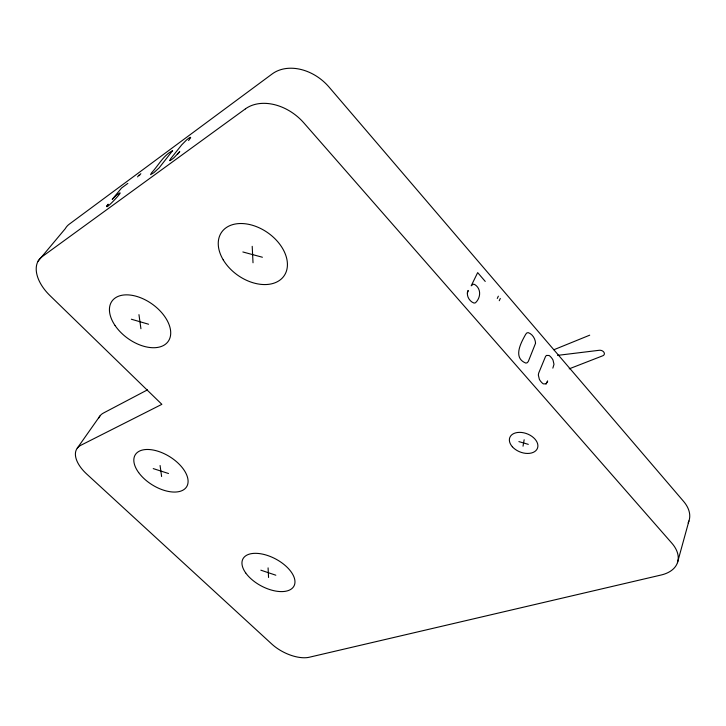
<?xml version="1.0" encoding="UTF-8"?>
<svg xmlns="http://www.w3.org/2000/svg" width="726" height="726" viewBox="0 0 726 726"><rect width="100%" height="100%" fill="white"/><g stroke="black" fill="none" stroke-linecap="round" stroke-linejoin="round"><path stroke-width="1.09" d="M523.019 446.2L524.154 439.738M467.263 293.204L468.161 290.464C465.702 295.246 469.332 301.471 474.069 303.096L475.457 302.796C480.921 297.696 481.356 288.658 474.713 284.51L473.316 284.147L471.201 285.808L477.672 272.613L485.249 281.425M677.449 562.704L688.938 520.969M106.695 206.093L108.156 204.197C101.586 213.771 121.914 192.88 119.99 192.817L116.142 195.367L112.221 199.423L121.523 188.043L127.849 183.388M552.849 368.127L553.992 364.289L552.985 359.978A10.554 6.071 68 0 0 549.128 355.495L546.379 355.441L545.453 356.675L538.692 373.082L538.329 374.997L539.364 379.344A10.636 6.162 68.3 0 0 543.302 383.863L546.079 383.9L547.622 381.123L546.079 383.9M499.243 300.727L500.305 298.45M497.283 298.45L498.345 296.181M77.274 448.187L99.934 415.989M188.569 140.517L190.675 137.722L190.239 137.287A10.754 1.434 -43.8 0 0 186.382 140.136L181.718 144.873L170.537 158.903L169.621 160.6L170.138 160.528A10.826 1.452 -43.8 0 0 174.013 157.705L179.758 151.616L177.362 154.484M137.559 176.89L139.147 174.939M139.265 175.638L140.853 173.677M38.061 261.197L65.295 228.645A36.336 22.506 38.7 0 1 69.215 224.216L272.168 73.952A43.424 33.187 39.8 0 1 329.06 87.084L683.574 501.367A37.979 23.922 16.4 0 1 688.121 522.902M147.469 389.871L103.473 413.021A30.882 17.079 33.3 0 0 98.809 417.931M553.893 349.732L589.712 335.176M569.193 368.844L602.861 355.74A3.866 2.768 17.7 0 0 603.941 352.291A3.866 2.768 17.7 0 0 599.331 350.277L557.55 355.377M242.856 251.967L262.404 257.24M131.352 319.222L148.567 324.232M518.872 441.599L528.31 444.357M153.231 468.597L168.505 473.506M260.843 570.182L275.826 575.21M138.956 314.639L140.926 328.724M160.083 465.52L161.617 476.519M252.203 246.332L253.02 262.767M268.085 567.877L268.556 577.469M535.543 343.289L528.374 361.312L527.339 362.673L525.896 363.118C512.62 357.9 520.878 342.844 525.678 334.35L526.713 333.025L528.138 332.608C532.457 334.005 535.398 338.833 535.543 343.289M172.579 150.672L159.139 167.869L153.885 172.67L150.563 174.639L151.634 172.752C158.386 165.483 163.432 155.346 172.579 150.672M245.415 108.864L41.936 256.832A37.28 22.197 38.1 0 0 49.913 295.536L161.862 404.328L80.786 445.301A31.572 16.725 33 0 0 86.712 474.033L271.842 644.098A29.176 14.547 26.9 0 0 309.34 657.23L661.168 575.001A38.995 23.64 17.1 0 0 671.795 543.121L303.813 122.857A44.776 33.106 38.8 0 0 245.415 108.864M512.338 446.744A14.819 9.728 21.2 0 0 536.823 449.494A14.819 9.728 21.2 0 0 521.749 432.487A14.819 9.728 21.2 0 0 512.338 446.744M138.657 472.59A30.256 16.571 31.9 0 0 185.511 488.217A30.256 16.571 31.9 0 0 158.722 451.481A30.256 16.571 31.9 0 0 138.657 472.59M115.098 325.566A34.567 21.045 35.7 0 0 167.933 341.755A34.567 21.045 35.7 0 0 137.205 296.562A34.567 21.045 35.7 0 0 115.098 325.566M245.697 572.923A28.904 15.282 28 0 0 291.598 588.813A28.904 15.282 28 0 0 268.066 555.662A28.904 15.282 28 0 0 245.697 572.923M223.209 259.835A38.106 26.027 35 0 0 283.122 277.105A38.106 26.027 35 0 0 252.167 225.187A38.106 26.027 35 0 0 223.209 259.835"/></g></svg>
